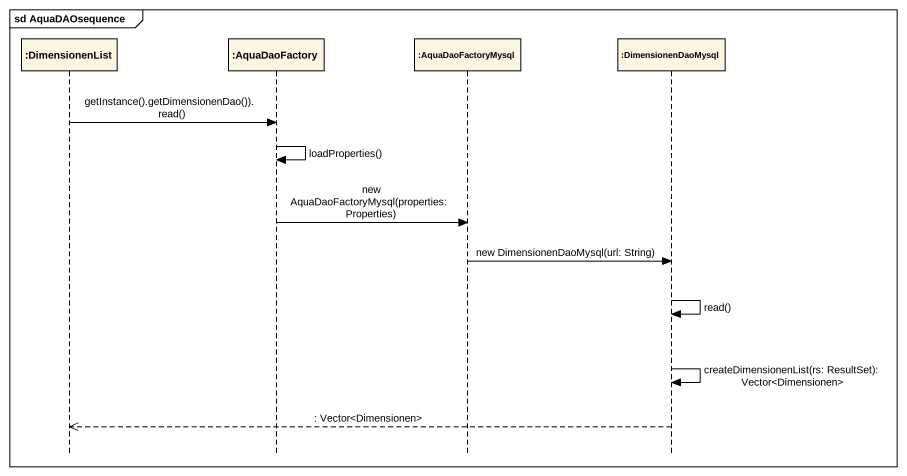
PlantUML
@startuml
mainframe sd AquaDAOsequence
hide footbox
participant ":DimensionenList" as DimensionenList
participant ":AquaDaoFactory" as AquaDaoFactory
participant ":AquaDaoFactoryMysql" as AquaDaoFactoryMysql
participant ":DimensionenDaoMysql" as DimensionenDaoMysql

DimensionenList -> AquaDaoFactory : getInstance().getDimensionenDao()).read()
AquaDaoFactory -> AquaDaoFactory : loadProperties()
AquaDaoFactory -> AquaDaoFactoryMysql : new AquaDaoFactoryMysql(properties: Properties)
AquaDaoFactoryMysql -> DimensionenDaoMysql : new DimensionenDaoMysql(url: String)
DimensionenDaoMysql -> DimensionenDaoMysql : read()
DimensionenDaoMysql -> DimensionenDaoMysql : createDimensionenList(rs: ResultSet): Vector<Dimensionen>
DimensionenDaoMysql -->> DimensionenList : : Vector<Dimensionen>
@enduml
